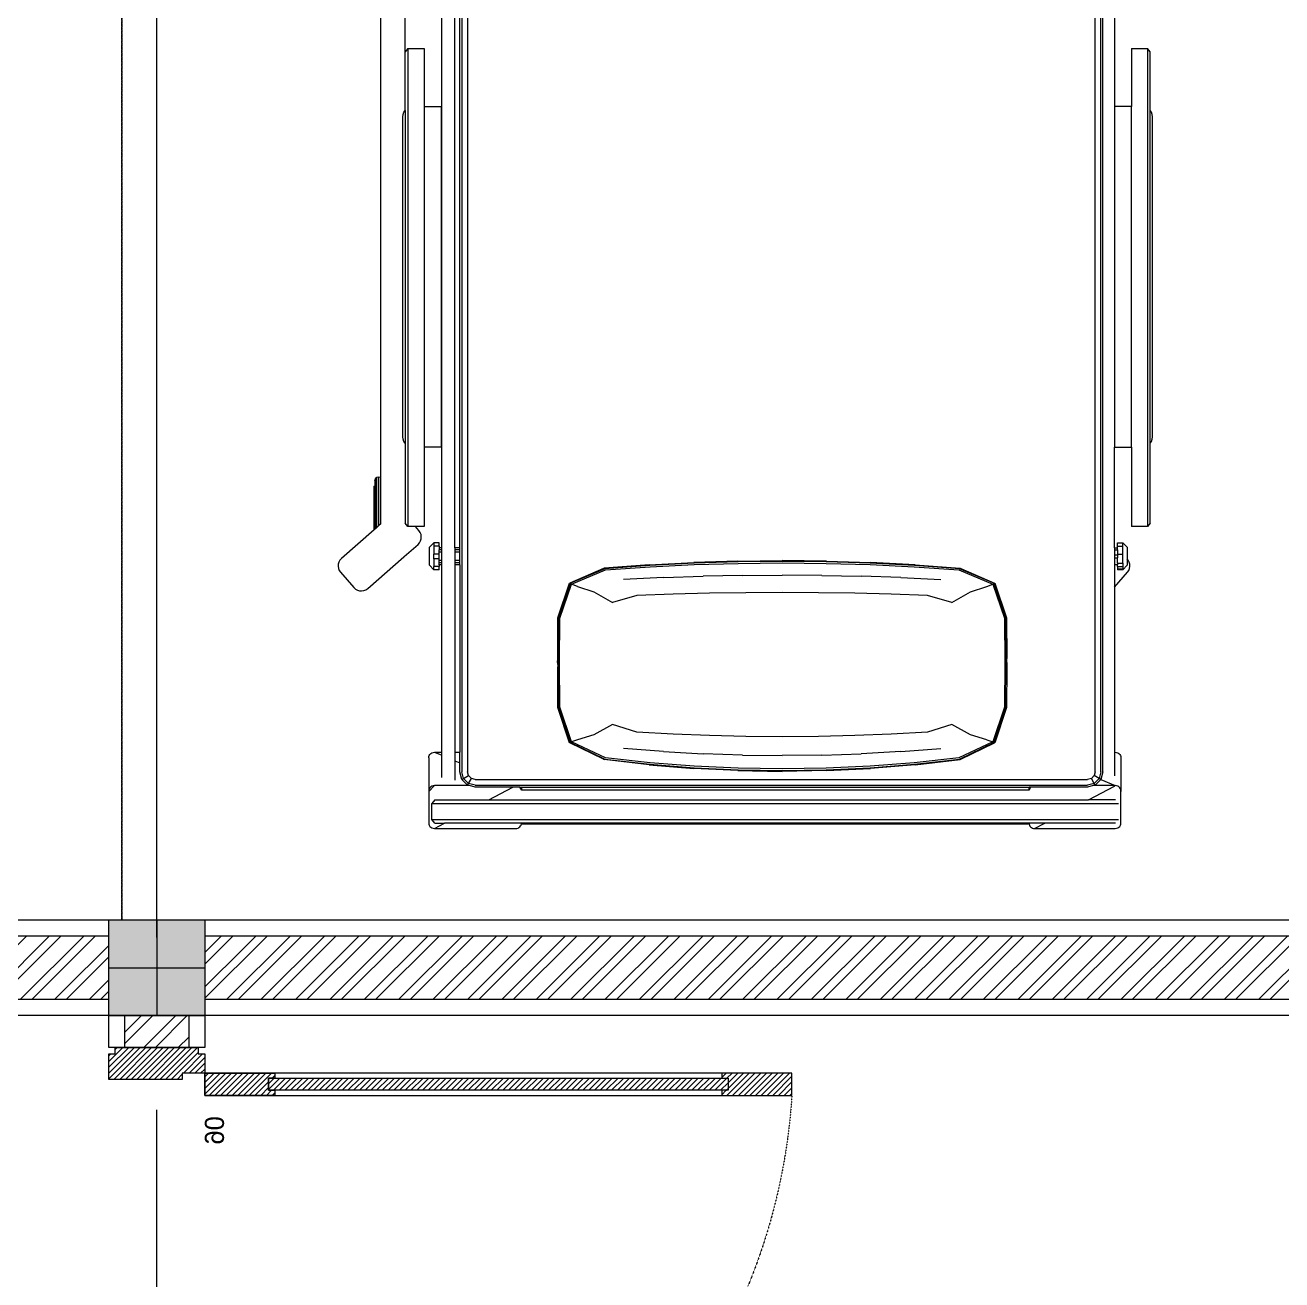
# Model space of a CAD drawing. Header units: millimetres. Extents: x -280308 to 6402717, y -14 to 2073074.
# Drawn here: x -22648 to -20680, y 406335 to 408299 of the extents above; entities that cross this region are included whole.
import ezdxf
from ezdxf.enums import TextEntityAlignment as Align

# ---------------------------------------------------------------- set-up
doc = ezdxf.new("R2010")
doc.units = ezdxf.units.MM
for name, pattern in [('ACAD_ISO03W100', [30, 12, -18]), ('ACAD_ISO08W100', [36, 24, -3, 6, -3]), ('DASHED2', [0.375, 0.25, -0.125])]:
    doc.linetypes.add(name, pattern=pattern)
doc.layers.get('0').update_dxf_attribs({"lineweight": 0})
for name, color, linetype, lineweight in [('_Door & Window', 1, 'Continuous', 0), ('A-ALINE-1', 91, 'Continuous', 20), ('A-ALINE-3', 111, 'Continuous', 15), ('A-ALINE-6', 117, 'Continuous', 9), ('A-ANNOTATION', 144, 'Continuous', 0), ('A-Furn', 250, 'Continuous', 0), ('A-FURN-EQPM', 177, 'Continuous', 0)]:
    doc.layers.add(name, color=color, linetype=linetype, lineweight=lineweight)
doc.layers.add('A-FILL-1', color=7, linetype='Continuous', lineweight=0, true_color=0x454545)
doc.layers.add('A-TEXT', color=254, linetype='Continuous')
doc.styles.add('CENTURY', font='GOTHIC.TTF')
doc.styles.get("Standard").update_dxf_attribs({"font": 'arial.ttf'})
pattern_1 = [(135, (51.1804, 3e-10), (-4.490128, -4.490128), [])]

# ---------------------------------------------------------------- blocks, each defined once
blk = doc.blocks.new('A$Ccf87384a')
blk.add_wipeout([(-75, 75), (75, 75), (75, -75), (-75, -75)])
blk.add_wipeout([(-75, -75), (-75, 75), (75, 75), (75, -75)])
at = {"layer": 'A-FILL-1', "ltscale": 0.25}
h = blk.add_hatch(color=256, dxfattribs=at)
h.dxf.hatch_style = 1
h.paths.add_polyline_path([(-75, -75), (-75, 75), (75, 75), (75, -75)])
at = {"layer": 'A-ALINE-1'}
blk.add_lwpolyline([(-75, -75), (-75, 75), (75, 75), (75, -75)], close=True, dxfattribs=at)
at = {"layer": 'A-FILL-1', "ltscale": 0.25}
for p, q in [((0, 75), (0, -75)), ((-75, 0), (75, 0))]:
    blk.add_line(p, q, dxfattribs=at)
blk = doc.blocks.new('P180')
at = {"layer": 'A-Furn'}
h = blk.add_hatch(dxfattribs=at)
h.set_pattern_fill('ANSI31', color=256, scale=2, angle=450, style=0)
h.paths.add_polyline_path([(-30765.8, -2658.3), (-30755.8, -2658.3), (-30755.8, -2648.3), (-30625.8, -2648.3), (-30625.8, -2658.3), (-30615.8, -2658.3), (-30615.8, -2688.3), (-30650.8, -2688.3), (-30650.8, -2698.3), (-30765.8, -2698.3)])
h = blk.add_hatch(dxfattribs=at)
h.set_pattern_fill('ANSI31', color=256, scale=2, angle=450, style=0)
h.set_pattern_definition([(135, (51.1804, -604.547), (-4.490128, -4.490128), [])])
h.paths.add_polyline_path([(-30615.8, -3608.3), (-30505.8, -3608.3), (-30505.8, -3600.3), (-30515.8, -3600.3), (-30515.8, -3581.3), (-30505.8, -3581.3), (-30505.8, -3573.3), (-30615.8, -3573.3)])
h = blk.add_hatch(dxfattribs=at)
h.set_pattern_fill('ANSI31', color=256, scale=2, angle=450, style=0)
h.set_pattern_definition(pattern_1)
h.paths.add_polyline_path([(-29795.8, -3600.3), (-29795.8, -3581.3), (-30515.8, -3581.3), (-30515.8, -3600.3)])
h = blk.add_hatch(dxfattribs=at)
h.set_pattern_fill('ANSI31', color=256, scale=2, angle=450, style=0)
h.set_pattern_definition(pattern_1)
h.paths.add_polyline_path([(-29695.8, -3608.3), (-29805.8, -3608.3), (-29805.8, -3600.3), (-29795.8, -3600.3), (-29795.8, -3581.3), (-29805.8, -3581.3), (-29805.8, -3573.3), (-29695.8, -3573.3)])
h = blk.add_hatch(dxfattribs=at)
h.set_pattern_fill('ANSI31', color=256, scale=2, angle=450, style=0)
h.paths.add_polyline_path([(-30765.8, -3638.3), (-30755.8, -3638.3), (-30755.8, -3648.3), (-30625.8, -3648.3), (-30625.8, -3638.3), (-30615.8, -3638.3), (-30615.8, -3608.3), (-30650.8, -3608.3), (-30650.8, -3598.3), (-30765.8, -3598.3)])
at = {"layer": '_Door & Window'}
for points in [[(-30765.8, -2658.3), (-30755.8, -2658.3), (-30755.8, -2648.3), (-30625.8, -2648.3), (-30625.8, -2658.3), (-30615.8, -2658.3), (-30615.8, -2688.3), (-30650.8, -2688.3), (-30650.8, -2698.3), (-30765.8, -2698.3), (-30765.8, -2658.3)], [(-30615.8, -3608.3), (-30505.8, -3608.3), (-30505.8, -3600.3), (-30515.8, -3600.3), (-30515.8, -3581.3), (-30505.8, -3581.3), (-30505.8, -3573.3), (-30615.8, -3573.3), (-30615.8, -3608.3)], [(-29695.8, -3608.3), (-29805.8, -3608.3), (-29805.8, -3600.3), (-29795.8, -3600.3), (-29795.8, -3581.3), (-29805.8, -3581.3), (-29805.8, -3573.3), (-29695.8, -3573.3), (-29695.8, -3608.3)], [(-30765.8, -3638.3), (-30755.8, -3638.3), (-30755.8, -3648.3), (-30625.8, -3648.3), (-30625.8, -3638.3), (-30615.8, -3638.3), (-30615.8, -3608.3), (-30650.8, -3608.3), (-30650.8, -3598.3), (-30765.8, -3598.3), (-30765.8, -3638.3)]]:
    blk.add_lwpolyline(points, dxfattribs=at)
blk.add_lwpolyline([(-30615.8, -3608.3), (-30615.8, -3573.3), (-29695.8, -3573.3), (-29695.8, -3608.3)], close=True, dxfattribs=at)
at = {"layer": '_Door & Window', "linetype": 'ACAD_ISO03W100', "ltscale": 0.02}
blk.add_arc((-30640.5, -3634.6), 946.6, 3.7152, 88.5077, dxfattribs=at)
at = {"layer": 'A-Furn'}
blk.add_lwpolyline([(-29795.8, -3600.3), (-29795.8, -3581.3), (-30515.8, -3581.3), (-30515.8, -3600.3)], close=True, dxfattribs=at)
at = {"layer": 'Defpoints', "ltscale": 0.25, "insert": (-30585.6, -3496.2), "char_height": 30, "attachment_point": 1, "rotation": 270, "style": 'CENTURY'}
blk.add_mtext_dynamic_manual_height_columns('90', width=78.467, gutter_width=750, heights=[0], dxfattribs=at)
blk = doc.blocks.new('A$C7a9db0a0')
at = {"layer": 'A-FILL-1', "ltscale": 0.25}
h = blk.add_hatch(dxfattribs=at)
h.set_pattern_fill('ANSI32', color=256, scale=4, angle=180)
h.set_pattern_definition([(225, (-183193.858, -147656.49), (26.9407684, -26.9407684), []), (225, (-183211.82, -147656.49), (26.9407684, -26.9407684), [])])
h.paths.add_polyline_path([(21547.8, -19386), (31397.8, -19386), (31397.8, -19486), (21547.8, -19486)])
at = {"layer": 'A-ALINE-3', "linetype": 'Continuous'}
blk.add_lwpolyline([(21547.8, -19386), (31397.8, -19386), (31397.8, -19486), (21547.8, -19486)], close=True, dxfattribs=at)
at = {"layer": 'A-ALINE-6'}
blk.add_lwpolyline([(21547.8, -19361), (31397.8, -19361), (31397.8, -19511), (21547.8, -19511)], close=True, dxfattribs=at)
at = {"xscale": -1, "rotation": 180}
blk.add_blockref('P180', (54263.6, -23209.3), dxfattribs=at)
at = {"ltscale": 0.25}
blk.add_blockref('A$Ccf87384a', (23572.8, -19436), dxfattribs=at)
at = {"layer": 'A-FILL-1', "ltscale": 0.25}
h = blk.add_hatch(dxfattribs=at)
h.set_pattern_fill('ANSI32', color=256, scale=4, angle=180)
h.set_pattern_definition([(225, (128200.98, -39232.77), (26.940768, -26.940768), []), (225, (128183.02, -39232.77), (26.940768, -26.940768), [])])
h.paths.add_polyline_path([(23522.8, -19561), (23522.8, -19511), (23622.8, -19511), (23622.8, -19561)])
at = {"color": 0, "linetype": 'DASHED2', "lineweight": -2, "ltscale": 6}
for points in [[(23517.8, -16311), (21547.8, -16311), (21547.8, -19361), (23517.8, -19361)], [(25487.8, -16311), (23517.8, -16311), (23517.8, -19361), (25487.8, -19361)]]:
    blk.add_lwpolyline(points, close=True, dxfattribs=at)
at = {"layer": 'A-ALINE-3', "linetype": 'Continuous'}
blk.add_lwpolyline([(23522.8, -19561), (23522.8, -19511), (23622.8, -19511), (23622.8, -19561)], close=True, dxfattribs=at)
at = {"layer": 'A-ALINE-6'}
blk.add_lwpolyline([(23497.8, -19561), (23497.8, -19511), (23647.8, -19511), (23647.8, -19561)], close=True, dxfattribs=at)
blk = doc.blocks.new('A$C872eac23')
at = {"color": 0, "linetype": 'ByBlock', "lineweight": -2}
for p, q in [((-0.5429, -0.0018), (-0.5426, 0.0002)), ((-0.5426, 0.0002), (-0.542, 0.0021)), ((-0.542, 0.0021), (-0.5409, 0.0037)), ((-0.5409, 0.0037), (-0.5396, 0.0051)), ((-0.5396, 0.0051), (-0.5379, 0.0061)), ((-0.5379, 0.0061), (-0.536, 0.0068)), ((-0.536, 0.0068), (-0.534, 0.007)), ((-0.534, 0.007), (-0.4063, 0.007)), ((-0.534, 0.007), (-0.518, -0.0014)), ((-0.4063, 0.007), (-0.4046, 0.0069)), ((-0.4046, 0.0069), (-0.4029, 0.0063)), ((-0.4029, 0.0063), (-0.4014, 0.0055)), ((-0.4014, 0.0055), (-0.4001, 0.0045)), ((-0.4001, 0.0045), (-0.399, 0.0031)), ((-0.399, 0.0031), (-0.3982, 0.0017)), ((-0.3982, 0.0017), (-0.3977, 0)), ((-0.3977, 0), (0.3977, 0)), ((0.3977, 0), (0.3982, 0.0017)), ((0.3982, 0.0017), (0.399, 0.0032)), ((0.399, 0.0032), (0.4001, 0.0045)), ((0.4001, 0.0045), (0.4014, 0.0055)), ((0.4014, 0.0055), (0.4029, 0.0063)), ((0.4029, 0.0063), (0.4046, 0.0069)), ((0.4046, 0.0069), (0.4064, 0.007)), ((0.4064, 0.007), (0.5327, 0.007)), ((0.4064, 0.007), (0.4222, -0.0014)), ((0.5327, 0.007), (0.5348, 0.0068)), ((0.5348, 0.0068), (0.5366, 0.0061)), ((0.5366, 0.0061), (0.5383, 0.0051)), ((0.5383, 0.0051), (0.5396, 0.0037)), ((0.5396, 0.0037), (0.5407, 0.0021)), ((0.5407, 0.0021), (0.5413, 0.0002)), ((0.5413, 0.0002), (0.5416, -0.0018)), ((-0.5429, -0.0511), (-0.5429, -0.0018)), ((-0.5333, -0.0014), (-0.5378, -0.0071)), ((-0.5378, -0.0071), (-0.5378, -0.0321)), ((-0.5378, -0.0071), (0.5376, -0.0071)), ((-0.5333, -0.0014), (-0.518, -0.0014)), ((0.4222, -0.0014), (-0.518, -0.0014)), ((0.5331, -0.0014), (0.4222, -0.0014)), ((0.5416, -0.0018), (0.5416, -0.0511)), ((-0.5333, -0.0378), (-0.5378, -0.0321)), ((-0.5378, -0.0321), (0.5376, -0.0321)), ((-0.5333, -0.0378), (-0.4486, -0.0378)), ((-0.4486, -0.0378), (-0.4109, -0.0575)), ((-0.4486, -0.0378), (0.4909, -0.0378)), ((0.4909, -0.0378), (0.5317, -0.0594)), ((0.5331, -0.0378), (0.4909, -0.0378)), ((-0.5429, -0.1034), (-0.5429, -0.0511)), ((-0.5426, -0.0531), (-0.5429, -0.0511)), ((-0.534, -0.06), (-0.5429, -0.0511)), ((-0.542, -0.055), (-0.5426, -0.0531)), ((-0.5409, -0.0566), (-0.542, -0.055)), ((-0.5396, -0.058), (-0.5409, -0.0566)), ((-0.5379, -0.0591), (-0.5396, -0.058)), ((-0.536, -0.0597), (-0.5379, -0.0591)), ((-0.47, -0.0575), (-0.479, -0.06)), ((-0.4109, -0.0575), (-0.47, -0.0575)), ((-0.4003, -0.0575), (-0.4109, -0.0575)), ((-0.4001, -0.0574), (-0.4003, -0.0575)), ((-0.4003, -0.0575), (-0.3977, -0.0575)), ((-0.399, -0.0561), (-0.4001, -0.0574)), ((-0.3982, -0.0546), (-0.399, -0.0561)), ((-0.3977, -0.0529), (-0.3982, -0.0546)), ((-0.3977, -0.0575), (-0.3977, -0.0529)), ((0.3977, -0.0529), (-0.3977, -0.0529)), ((-0.3977, -0.0575), (0.3977, -0.0575)), ((0.3982, -0.0546), (0.3977, -0.0529)), ((0.3977, -0.0529), (0.3977, -0.0575)), ((0.4003, -0.0575), (0.3977, -0.0575)), ((0.399, -0.0561), (0.3982, -0.0546)), ((0.4001, -0.0574), (0.399, -0.0561)), ((0.4003, -0.0575), (0.4001, -0.0574)), ((0.4892, -0.0575), (0.4003, -0.0575)), ((0.4982, -0.06), (0.4892, -0.0575)), ((0.5366, -0.0591), (0.5348, -0.0597)), ((0.5383, -0.058), (0.5366, -0.0591)), ((0.5396, -0.0566), (0.5383, -0.058)), ((0.5407, -0.055), (0.5396, -0.0566)), ((0.5413, -0.0531), (0.5407, -0.055)), ((0.5416, -0.0511), (0.5413, -0.0531)), ((0.5416, -0.1034), (0.5416, -0.0511)), ((-0.534, -0.06), (-0.536, -0.0597)), ((-0.479, -0.06), (-0.534, -0.06)), ((-0.5224, -0.0729), (-0.5224, -0.1075)), ((-0.5019, -0.0991), (-0.5019, -0.0687)), ((-0.4909, -0.0696), (-0.4941, -0.0817)), ((-0.4821, -0.0608), (-0.4909, -0.0696)), ((-0.4909, -0.0696), (-0.4881, -0.0712)), ((-0.4881, -0.0712), (-0.4909, -0.0817)), ((-0.4805, -0.0636), (-0.4881, -0.0712)), ((-0.4881, -0.0712), (-0.4805, -0.0757)), ((-0.479, -0.06), (-0.4821, -0.0608)), ((-0.4821, -0.0608), (-0.4805, -0.0636)), ((-0.4805, -0.0757), (-0.4821, -0.0817)), ((-0.47, -0.0608), (-0.4805, -0.0636)), ((-0.4805, -0.0636), (-0.476, -0.0712)), ((-0.476, -0.0712), (-0.4805, -0.0757)), ((-0.47, -0.0696), (-0.476, -0.0712)), ((-0.47, -0.0608), (0.4892, -0.0608)), ((-0.47, -0.0696), (0.4892, -0.0696)), ((0.4996, -0.0636), (0.4892, -0.0608)), ((0.4952, -0.0712), (0.4892, -0.0696)), ((0.4996, -0.0636), (0.4952, -0.0712)), ((0.4996, -0.0757), (0.4952, -0.0712)), ((0.5327, -0.06), (0.4982, -0.06)), ((0.5013, -0.0608), (0.4982, -0.06)), ((0.5013, -0.0608), (0.4996, -0.0636)), ((0.5073, -0.0712), (0.4996, -0.0636)), ((0.5073, -0.0712), (0.4996, -0.0757)), ((0.5013, -0.0817), (0.4996, -0.0757)), ((0.5099, -0.0694), (0.5013, -0.0608)), ((0.5101, -0.0696), (0.5073, -0.0712)), ((0.5101, -0.0817), (0.5073, -0.0712)), ((0.5099, -0.0694), (0.5327, -0.06)), ((0.5101, -0.0696), (0.5099, -0.0694)), ((0.5133, -0.0817), (0.5101, -0.0696)), ((0.5317, -0.0595), (0.5317, -0.0594)), ((0.5317, -0.0594), (0.5327, -0.06)), ((0.5317, -0.1122), (0.5317, -0.0752)), ((0.5348, -0.0597), (0.5327, -0.06)), ((-0.5019, -0.0991), (-0.4941, -0.0959)), ((-0.4941, -0.0817), (-0.4941, -0.0959)), ((-0.4941, -0.0959), (-0.4941, -0.1122)), ((-0.4909, -2.1111), (-0.4909, -0.0817)), ((-0.4821, -2.1111), (-0.4821, -0.0817)), ((-0.1973, -0.0925), (-0.2681, -0.1009)), ((-0.2669, -0.1017), (-0.1965, -0.0936)), ((-0.196, -0.096), (-0.266, -0.1035)), ((-0.1973, -0.0925), (-0.1276, -0.0868)), ((-0.1965, -0.0936), (-0.127, -0.0881)), ((-0.1268, -0.0907), (-0.196, -0.096)), ((-0.0584, -0.0835), (-0.1276, -0.0868)), ((-0.127, -0.0881), (-0.0581, -0.0849)), ((-0.058, -0.0875), (-0.1268, -0.0907)), ((-0.0584, -0.0835), (0.0109, -0.0824)), ((-0.0581, -0.0849), (0.0109, -0.0838)), ((0.0109, -0.0865), (-0.058, -0.0875)), ((0.0801, -0.0835), (0.0109, -0.0824)), ((0.0109, -0.0838), (0.0798, -0.0849)), ((0.0797, -0.0875), (0.0109, -0.0865)), ((0.1485, -0.0907), (0.0797, -0.0875)), ((0.0798, -0.0849), (0.1487, -0.0881)), ((0.0801, -0.0835), (0.1493, -0.0868)), ((0.2178, -0.096), (0.1485, -0.0907)), ((0.1487, -0.0881), (0.2182, -0.0936)), ((0.2191, -0.0925), (0.1493, -0.0868)), ((0.2878, -0.1035), (0.2178, -0.096)), ((0.2182, -0.0936), (0.2887, -0.1017)), ((0.2191, -0.0925), (0.2898, -0.1009)), ((0.5013, -0.0817), (0.5013, -1.3546)), ((0.5101, -0.0817), (0.5101, -1.3546)), ((0.5133, -0.0817), (0.5133, -1.3546)), ((-0.5429, -0.1034), (-0.5426, -0.1054)), ((-0.5426, -0.1054), (-0.542, -0.1072)), ((-0.542, -0.1072), (-0.5409, -0.1089)), ((-0.5409, -0.1089), (-0.5396, -0.1103)), ((-0.5396, -0.1103), (-0.5379, -0.1113)), ((-0.5379, -0.1113), (-0.536, -0.112)), ((-0.536, -0.112), (-0.534, -0.1122)), ((-0.534, -0.1122), (-0.5224, -0.1075)), ((-0.534, -0.1122), (-0.5224, -0.1122)), ((-0.5224, -0.1075), (-0.5224, -0.1122)), ((-0.5224, -0.1122), (-0.5224, -0.4056)), ((-0.5019, -0.1122), (-0.5019, -0.0991)), ((-0.5019, -0.1122), (-0.4941, -0.1122)), ((-0.5019, -0.4056), (-0.5019, -0.1122)), ((-0.4941, -0.4056), (-0.4941, -0.1122)), ((-0.2688, -0.1013), (-0.3218, -0.127)), ((-0.3205, -0.1274), (-0.2669, -0.1017)), ((-0.266, -0.1035), (-0.3191, -0.1286)), ((-0.2688, -0.1013), (-0.2681, -0.1009)), ((-0.1752, -0.1134), (-0.2375, -0.1183)), ((-0.1752, -0.1134), (-0.1131, -0.1099)), ((-0.0511, -0.1078), (-0.1131, -0.1099)), ((-0.0511, -0.1078), (0.0109, -0.1071)), ((0.0729, -0.1078), (0.0109, -0.1071)), ((0.0729, -0.1078), (0.1348, -0.1099)), ((0.1969, -0.1134), (0.1348, -0.1099)), ((0.1969, -0.1134), (0.2592, -0.1183)), ((0.3408, -0.1286), (0.2878, -0.1035)), ((0.2887, -0.1017), (0.3422, -0.1274)), ((0.2906, -0.1013), (0.2898, -0.1009)), ((0.2906, -0.1013), (0.3435, -0.127)), ((0.5317, -0.1122), (0.5327, -0.1122)), ((0.5317, -0.371), (0.5317, -0.1122)), ((0.5327, -0.1122), (0.5348, -0.112)), ((0.5348, -0.112), (0.5366, -0.1113)), ((0.5366, -0.1113), (0.5383, -0.1103)), ((0.5383, -0.1103), (0.5396, -0.1089)), ((0.5396, -0.1089), (0.5407, -0.1072)), ((0.5407, -0.1072), (0.5413, -0.1054)), ((0.5413, -0.1054), (0.5416, -0.1034)), ((-0.3223, -0.1273), (-0.3405, -0.1824)), ((-0.3218, -0.127), (-0.3404, -0.1823)), ((-0.3392, -0.1825), (-0.3205, -0.1274)), ((-0.3191, -0.1286), (-0.3374, -0.1831)), ((-0.3218, -0.127), (-0.3223, -0.1273)), ((-0.3205, -0.1274), (-0.3218, -0.127)), ((-0.3096, -0.1319), (-0.3191, -0.1286)), ((-0.2843, -0.1394), (-0.3096, -0.1319)), ((-0.046, -0.137), (-0.1028, -0.1384)), ((0.0109, -0.1366), (-0.046, -0.137)), ((0.0677, -0.137), (0.0109, -0.1366)), ((0.1246, -0.1384), (0.0677, -0.137)), ((0.3314, -0.1319), (0.306, -0.1394)), ((0.3314, -0.1319), (0.3408, -0.1286)), ((0.3591, -0.1831), (0.3408, -0.1286)), ((0.3435, -0.127), (0.3422, -0.1274)), ((0.3422, -0.1274), (0.3609, -0.1825)), ((0.344, -0.1273), (0.3435, -0.127)), ((0.3435, -0.127), (0.3621, -0.1823)), ((0.3623, -0.1824), (0.344, -0.1273)), ((-0.2551, -0.1558), (-0.2843, -0.1394)), ((-0.2166, -0.1437), (-0.2551, -0.1558)), ((-0.1597, -0.1406), (-0.2166, -0.1437)), ((-0.1028, -0.1384), (-0.1597, -0.1406)), ((0.1814, -0.1406), (0.1246, -0.1384)), ((0.2384, -0.1437), (0.1814, -0.1406)), ((0.2768, -0.1558), (0.2384, -0.1437)), ((0.306, -0.1394), (0.2768, -0.1558)), ((-0.3408, -0.246), (-0.3404, -0.1823)), ((-0.3405, -0.1824), (-0.3408, -0.246)), ((-0.3398, -0.2526), (-0.3392, -0.1825)), ((-0.3374, -0.1831), (-0.3379, -0.2526)), ((0.3596, -0.2526), (0.3591, -0.1831)), ((0.3609, -0.1825), (0.3615, -0.2526)), ((0.3626, -0.246), (0.3621, -0.1823)), ((0.3626, -0.246), (0.3623, -0.1824)), ((-0.3409, -0.2526), (-0.3408, -0.246)), ((-0.3409, -0.2526), (-0.3408, -0.2592)), ((-0.3392, -0.3227), (-0.3398, -0.2526)), ((-0.3379, -0.2526), (-0.3374, -0.3221)), ((0.3591, -0.3221), (0.3596, -0.2526)), ((0.3615, -0.2526), (0.3609, -0.3227)), ((0.3626, -0.2526), (0.3626, -0.246)), ((0.3626, -0.2526), (0.3626, -0.2592)), ((-0.3408, -0.2592), (-0.3405, -0.3228)), ((-0.3408, -0.2592), (-0.3404, -0.3229)), ((0.3626, -0.2592), (0.3621, -0.3229)), ((0.3623, -0.3228), (0.3626, -0.2592)), ((-0.3405, -0.3228), (-0.3223, -0.377)), ((-0.3218, -0.3773), (-0.3404, -0.3229)), ((-0.3205, -0.3769), (-0.3392, -0.3227)), ((-0.3374, -0.3221), (-0.3191, -0.3756)), ((0.3408, -0.3756), (0.3591, -0.3221)), ((0.3609, -0.3227), (0.3422, -0.3769)), ((0.3435, -0.3773), (0.3621, -0.3229)), ((0.344, -0.377), (0.3623, -0.3228)), ((-0.2843, -0.3637), (-0.2551, -0.3469)), ((-0.2166, -0.3578), (-0.2551, -0.3469)), ((0.2768, -0.3469), (0.2384, -0.3578)), ((0.2768, -0.3469), (0.306, -0.3637)), ((-0.681, -0.3941), (-0.6601, -0.3701)), ((-0.6601, -0.3701), (-0.6575, -0.3677)), ((-0.6575, -0.3677), (-0.6545, -0.3661)), ((-0.6545, -0.3661), (-0.6512, -0.3651)), ((-0.6512, -0.3651), (-0.6479, -0.3649)), ((-0.6479, -0.3649), (-0.6445, -0.3654)), ((-0.6445, -0.3654), (-0.6414, -0.3667)), ((-0.6414, -0.3667), (-0.6384, -0.3687)), ((-0.6384, -0.3687), (-0.5819, -0.4181)), ((-0.3096, -0.3719), (-0.3191, -0.3756)), ((-0.3096, -0.3719), (-0.2843, -0.3637)), ((-0.1597, -0.3597), (-0.2166, -0.3578)), ((-0.1028, -0.3612), (-0.1597, -0.3597)), ((-0.046, -0.362), (-0.1028, -0.3612)), ((0.0109, -0.3623), (-0.046, -0.362)), ((0.0677, -0.362), (0.0109, -0.3623)), ((0.1246, -0.3612), (0.0677, -0.362)), ((0.1814, -0.3597), (0.1246, -0.3612)), ((0.2384, -0.3578), (0.1814, -0.3597)), ((0.306, -0.3637), (0.3314, -0.3719)), ((0.3314, -0.3719), (0.3408, -0.3756)), ((0.5317, -0.371), (0.5519, -0.3941)), ((0.5317, -0.4056), (0.5317, -0.371)), ((-0.3223, -0.377), (-0.3218, -0.3773)), ((-0.3218, -0.3773), (-0.3205, -0.3769)), ((-0.2688, -0.4001), (-0.3218, -0.3773)), ((-0.2669, -0.3997), (-0.3205, -0.3769)), ((-0.3191, -0.3756), (-0.266, -0.3979)), ((-0.1752, -0.3857), (-0.2375, -0.3827)), ((-0.1752, -0.3857), (-0.1131, -0.388)), ((-0.0511, -0.3893), (-0.1131, -0.388)), ((-0.0511, -0.3893), (0.0109, -0.3898)), ((0.0729, -0.3893), (0.0109, -0.3898)), ((0.0729, -0.3893), (0.1348, -0.388)), ((0.1969, -0.3857), (0.1348, -0.388)), ((0.1969, -0.3857), (0.2592, -0.3827)), ((0.2878, -0.3979), (0.3408, -0.3756)), ((0.3422, -0.3769), (0.2887, -0.3997)), ((0.2906, -0.4001), (0.3435, -0.3773)), ((0.3422, -0.3769), (0.3435, -0.3773)), ((0.3435, -0.3773), (0.344, -0.377)), ((-0.6848, -0.4035), (-0.6843, -0.4002)), ((-0.6846, -0.4069), (-0.6848, -0.4035)), ((-0.6836, -0.4101), (-0.6846, -0.4069)), ((-0.6843, -0.4002), (-0.683, -0.397)), ((-0.6819, -0.4131), (-0.6836, -0.4101)), ((-0.683, -0.397), (-0.681, -0.3941)), ((-0.6796, -0.4157), (-0.6819, -0.4131)), ((-0.5348, -0.3981), (-0.5416, -0.405)), ((-0.5416, -0.405), (-0.5416, -0.4332)), ((-0.5267, -0.3981), (-0.5348, -0.3981)), ((-0.5348, -0.3981), (-0.5348, -0.403)), ((-0.5267, -0.403), (-0.5348, -0.403)), ((-0.5348, -0.4154), (-0.5348, -0.403)), ((-0.5267, -0.3981), (-0.5267, -0.403)), ((-0.5267, -0.4056), (-0.5267, -0.403)), ((-0.5224, -0.4056), (-0.5267, -0.4056)), ((-0.5267, -0.4056), (-0.5267, -0.4087)), ((-0.5224, -0.4087), (-0.5267, -0.4087)), ((-0.5267, -0.4087), (-0.5267, -0.4123)), ((-0.5224, -0.4123), (-0.5267, -0.4123)), ((-0.5267, -0.4123), (-0.5267, -0.4154)), ((-0.5224, -0.4056), (-0.5224, -0.4087)), ((-0.5224, -0.4087), (-0.5224, -0.4123)), ((-0.5224, -0.4123), (-0.5224, -0.4258)), ((-0.4941, -0.4056), (-0.5019, -0.4056)), ((-0.5019, -0.4087), (-0.5019, -0.4056)), ((-0.4941, -0.4087), (-0.5019, -0.4087)), ((-0.5019, -0.4123), (-0.5019, -0.4087)), ((-0.4941, -0.4123), (-0.5019, -0.4123)), ((-0.5019, -0.4258), (-0.5019, -0.4123)), ((-0.4941, -0.4056), (-0.4941, -0.4087)), ((-0.4941, -0.4087), (-0.4941, -0.4123)), ((-0.4941, -0.4123), (-0.4941, -0.4258)), ((-0.2681, -0.4005), (-0.2688, -0.4001)), ((-0.1973, -0.406), (-0.2681, -0.4005)), ((-0.1965, -0.4049), (-0.2669, -0.3997)), ((-0.266, -0.3979), (-0.196, -0.4027)), ((-0.1973, -0.406), (-0.1276, -0.4096)), ((-0.127, -0.4085), (-0.1965, -0.4049)), ((-0.196, -0.4027), (-0.1268, -0.4061)), ((-0.0584, -0.4117), (-0.1276, -0.4096)), ((-0.0581, -0.4105), (-0.127, -0.4085)), ((-0.1268, -0.4061), (-0.058, -0.4081)), ((-0.0584, -0.4117), (0.0109, -0.4124)), ((0.0109, -0.4112), (-0.0581, -0.4105)), ((-0.058, -0.4081), (0.0109, -0.4088)), ((0.0109, -0.4088), (0.0797, -0.4081)), ((0.0798, -0.4105), (0.0109, -0.4112)), ((0.0801, -0.4117), (0.0109, -0.4124)), ((0.0797, -0.4081), (0.1485, -0.4061)), ((0.1487, -0.4085), (0.0798, -0.4105)), ((0.0801, -0.4117), (0.1493, -0.4096)), ((0.1485, -0.4061), (0.2178, -0.4027)), ((0.2182, -0.4049), (0.1487, -0.4085)), ((0.2191, -0.406), (0.1493, -0.4096)), ((0.2178, -0.4027), (0.2878, -0.3979)), ((0.2887, -0.3997), (0.2182, -0.4049)), ((0.2191, -0.406), (0.2898, -0.4005)), ((0.2898, -0.4005), (0.2906, -0.4001)), ((0.5363, -0.4056), (0.5317, -0.4056)), ((0.5317, -0.4064), (0.5317, -0.4056)), ((0.5317, -0.4064), (0.5363, -0.4064)), ((0.5317, -0.4167), (0.5317, -0.4064)), ((0.5363, -0.3993), (0.5363, -0.3981)), ((0.5444, -0.3981), (0.5363, -0.3981)), ((0.5363, -0.403), (0.5363, -0.3993)), ((0.5363, -0.3993), (0.5444, -0.3993)), ((0.5363, -0.403), (0.5363, -0.4056)), ((0.5363, -0.403), (0.5444, -0.403)), ((0.5363, -0.4064), (0.5363, -0.4056)), ((0.5363, -0.4086), (0.5363, -0.4064)), ((0.5363, -0.4086), (0.5444, -0.4086)), ((0.5363, -0.4086), (0.5363, -0.4167)), ((0.5444, -0.3993), (0.5444, -0.3981)), ((0.5511, -0.405), (0.5444, -0.3981)), ((0.5444, -0.403), (0.5444, -0.3993)), ((0.5444, -0.4086), (0.5444, -0.403)), ((0.5444, -0.4086), (0.5444, -0.4227)), ((0.5511, -0.4149), (0.5511, -0.405)), ((0.5528, -0.4131), (0.5511, -0.4149)), ((0.5519, -0.3941), (0.5539, -0.397)), ((0.5545, -0.4101), (0.5528, -0.4131)), ((0.5539, -0.397), (0.5551, -0.4002)), ((0.5554, -0.4069), (0.5545, -0.4101)), ((0.5551, -0.4002), (0.5556, -0.4035)), ((0.5556, -0.4035), (0.5554, -0.4069)), ((-0.6281, -0.4607), (-0.6796, -0.4157)), ((-0.5819, -0.4181), (-0.5817, -0.4182)), ((-0.5819, -0.4181), (-0.5817, -0.4183)), ((-0.5817, -0.4183), (-0.5817, -0.4182)), ((-0.5817, -0.4182), (-0.5811, -0.4188)), ((-0.5817, -0.4183), (-0.5811, -0.4188)), ((-0.5811, -0.4188), (-0.5596, -0.4376)), ((-0.5267, -0.4154), (-0.5348, -0.4154)), ((-0.5348, -0.4154), (-0.5348, -0.4227)), ((-0.5267, -0.4227), (-0.5348, -0.4227)), ((-0.5348, -0.4352), (-0.5348, -0.4227)), ((-0.5267, -0.4154), (-0.5267, -0.4227)), ((-0.5267, -0.4227), (-0.5267, -0.4258)), ((-0.5224, -0.4258), (-0.5267, -0.4258)), ((-0.5267, -0.4258), (-0.5267, -0.4294)), ((-0.5224, -0.4294), (-0.5267, -0.4294)), ((-0.5267, -0.4326), (-0.5267, -0.4294)), ((-0.5224, -0.4326), (-0.5267, -0.4326)), ((-0.5267, -0.4352), (-0.5267, -0.4326)), ((-0.5224, -0.4258), (-0.5224, -0.4294)), ((-0.5224, -0.4294), (-0.5224, -0.4326)), ((-0.5224, -0.4326), (-0.5224, -1.7081)), ((-0.4941, -0.4258), (-0.5019, -0.4258)), ((-0.5019, -0.4294), (-0.5019, -0.4258)), ((-0.4941, -0.4294), (-0.5019, -0.4294)), ((-0.5019, -0.4326), (-0.5019, -0.4294)), ((-0.4941, -0.4326), (-0.5019, -0.4326)), ((-0.5019, -0.4326), (-0.5019, -1.7083)), ((-0.4941, -0.4258), (-0.4941, -0.4294)), ((-0.4941, -0.4294), (-0.4941, -0.4326)), ((-0.4941, -0.4326), (-0.4941, -1.7084)), ((0.5317, -0.4167), (0.5363, -0.4167)), ((0.5317, -0.4214), (0.5317, -0.4167)), ((0.5317, -0.4214), (0.5363, -0.4214)), ((0.5317, -0.4294), (0.5317, -0.4214)), ((0.5317, -0.4294), (0.5363, -0.4294)), ((0.5317, -0.4326), (0.5317, -0.4294)), ((0.5317, -0.4326), (0.5363, -0.4326)), ((0.5317, -0.4326), (0.5317, -0.5902)), ((0.5363, -0.4214), (0.5363, -0.4167)), ((0.5363, -0.4227), (0.5363, -0.4214)), ((0.5363, -0.4227), (0.5444, -0.4227)), ((0.5363, -0.4294), (0.5363, -0.4227)), ((0.5363, -0.4294), (0.5363, -0.4326)), ((0.5363, -0.4326), (0.5363, -0.4352)), ((0.5444, -0.4227), (0.5444, -0.4352)), ((0.5511, -0.4332), (0.5511, -0.4149)), ((-0.5596, -0.4376), (-0.5572, -0.4403)), ((-0.5572, -0.4403), (-0.5555, -0.4433)), ((-0.5555, -0.4433), (-0.5546, -0.4465)), ((-0.5544, -0.4498), (-0.5549, -0.4532)), ((-0.5546, -0.4465), (-0.5544, -0.4498)), ((-0.5348, -0.4401), (-0.5416, -0.4332)), ((-0.5267, -0.4352), (-0.5348, -0.4352)), ((-0.5348, -0.4401), (-0.5348, -0.4352)), ((-0.5267, -0.4401), (-0.5348, -0.4401)), ((-0.5267, -0.4352), (-0.5267, -0.4401)), ((0.5363, -0.4352), (0.5444, -0.4352)), ((0.5363, -0.4352), (0.5363, -0.4401)), ((0.5363, -0.4401), (0.5444, -0.4401)), ((0.5444, -0.4401), (0.5511, -0.4332)), ((0.5444, -0.4352), (0.5444, -0.4401)), ((-0.6272, -0.4615), (-0.6281, -0.4607)), ((-0.6281, -0.4607), (-0.6281, -0.5289)), ((-0.6264, -0.4622), (-0.6272, -0.4615)), ((-0.6272, -0.5292), (-0.6272, -0.4615)), ((-0.624, -0.4643), (-0.6264, -0.4622)), ((-0.6264, -0.4622), (-0.6264, -0.5406)), ((-0.6208, -0.4671), (-0.624, -0.4643)), ((-0.624, -0.4643), (-0.624, -0.543)), ((-0.6176, -0.4699), (-0.6208, -0.4671)), ((-0.6208, -0.4671), (-0.6208, -0.5438)), ((-0.6176, -0.4699), (-0.6176, -0.543)), ((-0.5757, -0.4657), (-0.5798, -0.471)), ((-0.5798, -0.5962), (-0.5798, -0.471)), ((-0.5637, -0.4657), (-0.5757, -0.4657)), ((-0.5757, -1.2141), (-0.5757, -0.4657)), ((-0.5581, -0.4593), (-0.5637, -0.4657)), ((-0.5502, -0.4657), (-0.5637, -0.4657)), ((-0.5561, -0.4564), (-0.5581, -0.4593)), ((-0.5549, -0.4532), (-0.5561, -0.4564)), ((-0.5502, -0.5902), (-0.5502, -0.4657)), ((0.5834, -0.4657), (0.5579, -0.4657)), ((0.5579, -0.5902), (0.5579, -0.4657)), ((0.5875, -0.471), (0.5834, -0.4657)), ((0.5834, -1.2141), (0.5834, -0.4657)), ((0.5875, -0.471), (0.5875, -0.5962)), ((-0.6281, -0.5289), (-0.6272, -0.5292)), ((-0.6272, -0.5374), (-0.6272, -0.5292)), ((-0.6272, -0.5374), (-0.6264, -0.5406)), ((-0.6264, -0.5406), (-0.624, -0.543)), ((-0.624, -0.543), (-0.6208, -0.5438)), ((-0.6208, -0.5438), (-0.6176, -0.543)), ((-0.6176, -0.543), (-0.6176, -1.6843)), ((-0.5231, -0.5902), (-0.5502, -0.5902)), ((-0.5502, -1.1233), (-0.5502, -0.5902)), ((-0.5231, -1.1233), (-0.5231, -0.5902)), ((0.5317, -0.5902), (0.5579, -0.5902)), ((0.5317, -1.1233), (0.5317, -0.5902)), ((0.5579, -0.5902), (0.5579, -1.1233)), ((-0.5828, -0.6024), (-0.5832, -0.6061)), ((-0.5832, -0.6061), (-0.5832, -1.1074)), ((-0.5816, -0.5991), (-0.5828, -0.6024)), ((-0.5798, -0.5962), (-0.5816, -0.5991)), ((-0.5798, -1.1173), (-0.5798, -0.5962)), ((0.5875, -0.5962), (0.5893, -0.5991)), ((0.5875, -0.5962), (0.5875, -1.1173)), ((0.5893, -0.5991), (0.5905, -0.6024)), ((0.5905, -0.6024), (0.5909, -0.6061)), ((0.5909, -0.6061), (0.5909, -1.1074)), ((-0.5832, -1.1074), (-0.5828, -1.1111)), ((-0.5828, -1.1111), (-0.5816, -1.1144)), ((-0.5816, -1.1144), (-0.5798, -1.1173)), ((-0.5798, -1.1173), (-0.5798, -1.2088)), ((0.5893, -1.1144), (0.5875, -1.1173)), ((0.5875, -1.1173), (0.5875, -1.2088)), ((0.5905, -1.1111), (0.5893, -1.1144)), ((0.5909, -1.1074), (0.5905, -1.1111)), ((-0.5502, -1.1233), (-0.5231, -1.1233)), ((-0.5502, -1.2141), (-0.5502, -1.1233)), ((0.5579, -1.1233), (0.5317, -1.1233)), ((0.5317, -1.3546), (0.5317, -1.1233)), ((0.5579, -1.2141), (0.5579, -1.1233)), ((-0.5795, -1.2092), (-0.5798, -1.2088)), ((-0.5795, -1.2092), (-0.5795, -1.6803)), ((-0.5757, -1.2141), (-0.5795, -1.2092)), ((-0.5757, -1.2141), (-0.5502, -1.2141)), ((0.5579, -1.2141), (0.5834, -1.2141)), ((0.5875, -1.2088), (0.5834, -1.2141))]:
    blk.add_line(p, q, dxfattribs=at)
blk = doc.blocks.new('A$C4404b510')
at = {"color": 0, "linetype": 'ByBlock', "lineweight": -2, "xscale": -1000.000000000013, "yscale": 1000.000000000013, "zscale": 1000.000000000008, "rotation": 180}
blk.add_blockref('A$C872eac23', (6218.6, 2050), dxfattribs=at)
blk = doc.blocks.new('*U552')
at = {"layer": 'A-ANNOTATION', "linetype": 'ACAD_ISO08W100', "ltscale": 0.25}
blk.add_lwpolyline([(0, -5), (0, -90.5606)], dxfattribs=at)
at = {"layer": 'A-TEXT'}
blk.add_attdef('N', text='', height=0.9, dxfattribs=at).set_placement((0, 2.75), align=Align.MIDDLE_CENTER)
blk = doc.blocks.new('A$Cf37525da')
at = {"color": 124, "xscale": -360.0000000000001, "yscale": 360.0000000000001, "zscale": 360.0000000000001, "rotation": 180}
blk.add_blockref('*U552', (-44750, -25932.8), dxfattribs=at)
blk = doc.blocks.new('2')
at = {"ltscale": 0.25}
blk.add_blockref('A$C7a9db0a0', (-46014.9, 426259.3), dxfattribs=at)
blk.add_blockref('A$Cf37525da', (22307.9, 424523.3), dxfattribs=at)
at = {"layer": 'A-FURN-EQPM', "ltscale": 0.25}
blk.add_blockref('A$C4404b510', (-27691.9, 404998.3), dxfattribs=at)

msp = doc.modelspace()

# ---------------------------------------------------------------- block references
msp.add_blockref('2', (0, 0))

doc.saveas('drawing.dxf')
